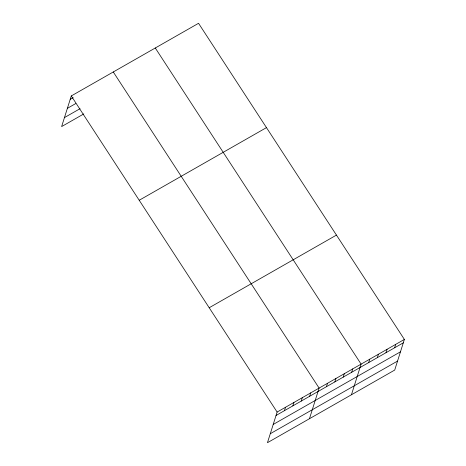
<?xml version="1.0" encoding="UTF-8"?>
<svg xmlns="http://www.w3.org/2000/svg" width="466" height="466" viewBox="0 0 466 466"><rect width="100%" height="100%" fill="white"/><g stroke="black" fill="none" stroke-linecap="round" stroke-linejoin="round"><path stroke-width="0.7" d="M404.377 339.423L277.119 412.06L267.455 442.7L394.714 370.062L404.377 339.423L198.545 23.3L71.286 95.938L61.623 126.577L83.822 113.908M284.441 410.668L285.518 407.267M292.84 405.874L293.918 402.473M301.24 401.08L302.317 397.679M309.64 396.286L310.711 392.885M309.453 418.73L319.111 388.091L113.279 71.968M326.439 386.698L327.511 383.297M334.838 381.904L335.91 378.503M343.238 377.111L344.31 373.709M351.638 372.317L352.71 368.915M351.446 394.76L361.109 364.121L155.277 47.998M368.688 362.583L369.759 359.181M377.344 357.643L378.415 354.242M385.994 352.704L387.071 349.302M394.65 347.764L395.721 344.362M70.209 99.345L73.209 97.633M67.378 108.333L75.777 103.539M64.459 117.589L80.059 108.689M139.212 200.258L266.47 127.62M209.193 307.741L336.452 235.103M276.041 415.468L403.3 342.825M273.21 424.45L400.469 351.813M270.292 433.712L397.55 361.074M71.286 95.938L277.119 412.06"/></g></svg>
